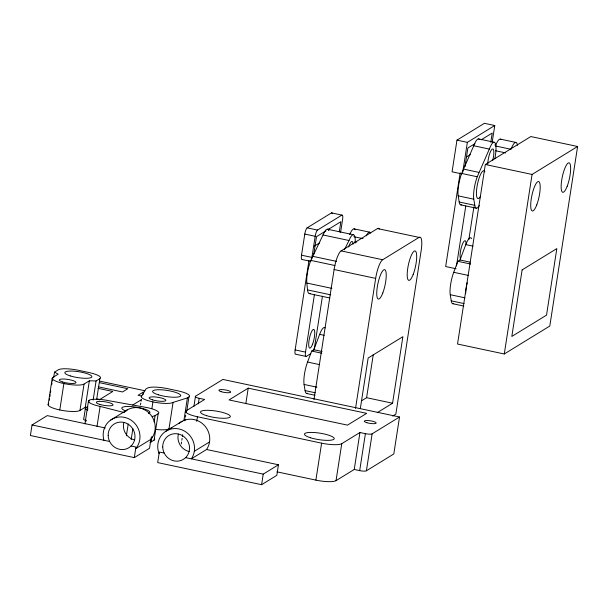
<?xml version="1.0" encoding="UTF-8"?>
<svg xmlns="http://www.w3.org/2000/svg" width="608" height="608" viewBox="0 0 608 608"><rect width="100%" height="100%" fill="white"/><g stroke="black" fill="none" stroke-linecap="round" stroke-linejoin="round"><path stroke-width="0.91" d="M105.328 427.964L47.257 415.614L32.034 424.962L30.4 435.526L134.307 457.619L149.53 448.271L151.164 437.714M48.116 404.746L52.204 378.343M49.339 400.201L49.62 398.377M49.902 396.56L50.183 394.736M50.464 392.92L50.745 391.096M51.733 384.727L52.014 382.903M52.296 381.079L52.858 377.439L58.186 374.171L54.515 372.126L53.671 377.591M87.795 407.261L85.272 407.2L79.944 410.468A16.424 3.58 8.8 0 1 59.789 409.959L63.878 383.557A16.424 3.58 8.8 0 1 52.858 377.439M79.944 410.468L84.033 384.074L89.361 380.798L96.079 380.965L99.887 378.632A16.424 3.58 8.8 0 0 88.867 372.514L78.478 370.302A16.424 3.58 8.8 0 0 58.322 369.793L54.515 372.126M85.272 407.2L89.361 380.798M87.81 406.82L85.394 408.302L83.76 418.866A5.472 1.193 8.8 0 0 86.062 420.569M84.922 423.943L88.449 401.181M85.781 421.739L86.04 420.082M87.567 410.187L87.826 408.538M88.844 401.934L89.102 400.284A16.424 3.58 8.8 0 1 109.258 400.794L147.144 407.596A16.424 3.58 8.8 0 1 158.164 413.714L154.075 440.116L151.027 441.986A16.424 3.58 8.8 0 1 149.94 442.442M93.123 400.087L96.079 380.965M96.642 399.57L99.887 378.632M97.022 426.436L100.122 406.402A16.424 3.58 8.8 0 1 89.102 400.284M126.388 435.814L128.22 423.981M131.161 439.652L132.848 428.731M140.494 404.882L140.775 403.066M141.056 401.242L141.337 399.418M143.002 394.645L143.412 392.008L138.084 395.284L141.732 396.059M134.307 457.619L135.941 447.062L131.07 446.029M151.901 408.5L152.92 401.896A16.424 3.58 8.8 0 1 141.9 395.778L145.844 389.067L147.364 388.132A16.424 3.58 8.8 0 1 167.519 388.641L177.908 390.853A16.424 3.58 8.8 0 1 188.928 396.971L186.816 410.628M151.027 441.986L151.878 436.521M154.128 421.952L155.116 415.583L158.164 413.714M156.499 429.506A16.424 3.58 8.8 0 0 168.986 428.807L173.075 402.405L187.408 397.906L188.928 396.971M183.882 420.66L187.408 397.906M181.275 443.908L181.556 442.054M181.845 440.207L182.134 438.36M182.415 436.514L182.704 434.667M184.847 420.804L185.136 418.958M185.425 417.111L185.706 415.256M186.139 412.49L186.42 410.636L204.615 399.464L199.166 398.308A5.472 1.193 8.8 0 1 195.487 396.264L193.914 406.433M198.307 403.849L199.166 398.308M196.726 421.382L197.44 416.761A16.424 3.58 8.8 0 1 186.42 410.636M245.822 403.636L248.216 388.155L366.67 413.349L347.48 425.129L229.034 399.935L248.216 388.155M261.592 484.69L263.226 474.134L278.449 464.778L276.815 475.342L261.592 484.69L157.685 462.597L159.319 452.033L164.19 453.066M310.886 261.372L302.229 259.532A5.472 1.33 -78 0 1 301.522 255.185L304.79 234.065A5.472 1.33 -78 0 1 307.131 227.848L331.497 212.891L341.886 215.103A5.472 1.33 -78 0 1 342.593 219.45L340.602 232.302M310.787 353.658L306.219 356.463L295.83 354.251A5.472 1.33 -78 0 1 295.131 349.904L308.978 260.452M311.744 258.81A5.472 1.33 -78 0 1 311.912 257.397L315.187 236.276A5.472 1.33 -78 0 1 317.52 230.06L341.886 215.103M313.781 254.22L316.502 236.656L325.934 230.873M306.219 356.463A5.472 1.33 -78 0 1 305.52 352.116L314.465 294.34M328.753 230.584L329.042 228.73M322.445 296.187L314.655 346.507A5.472 1.33 -78 0 1 313.629 350.512M339.287 231.868L340.86 221.7L328.29 229.421M313.971 399.562L334.104 269.542A16.424 3.99 -78 0 1 341.118 250.899L377.515 228.555L419.072 237.386A16.424 3.99 -78 0 1 421.192 250.428L395.846 414.116L392.654 416.077M315.886 480.122L321.609 443.164A16.424 3.58 8.8 0 0 341.764 443.673L359.959 432.501L365.408 433.664A5.472 1.193 8.8 0 0 372.126 433.831L399.532 417.004L393.809 453.963L366.404 470.797A5.472 1.193 8.8 0 1 359.685 470.622L354.236 469.467L336.042 480.639A16.424 3.58 8.8 0 1 315.886 480.122L276.967 471.846M336.042 480.639L341.764 443.673M355.536 408.401L375.66 278.38A16.424 3.99 -78 0 1 382.683 259.738L419.072 237.386M360.324 408.614L368.159 358.013L402.876 336.695L392.57 403.226L377.234 412.642M354.236 469.467L359.959 432.501M361.768 400.672L366.601 397.7L373.274 354.593M359.685 470.622L365.408 433.664M366.404 470.797L372.126 433.831M492.168 142.295L494.768 125.522L484.378 123.31L456.973 140.136L452.071 171.821L461.594 173.842M460.188 172.771L445.672 266.54L456.061 268.744M462.749 172.163L467.362 142.348L494.768 125.522M464.998 166.493L467.864 148.01L474.939 143.67M456.494 265.932L465.789 205.922M468.829 239.696L473.906 206.88M485.321 164.502L457.528 344.037L504.283 353.978L549.807 326.025L577.6 146.49L530.845 136.549L485.321 164.502L532.076 174.443L577.6 146.49M490.793 142.295L492.222 133.053L481.224 139.81M504.283 353.978L532.076 174.443M307.587 393.254A16.424 3.99 -78 0 1 305.079 390.602L304.076 384.454A16.424 3.99 -78 0 1 307.549 362.049L311.684 351.067L313.834 349.744L319.626 334.362A16.424 3.99 -78 0 1 325.189 327.925M461.708 204.66A16.424 3.99 -78 0 1 459.192 202L458.196 195.86A16.424 3.99 -78 0 1 461.662 173.455L473.746 145.76A16.424 3.99 -78 0 1 479.302 139.331M479.309 205.557A16.424 3.99 -78 0 1 474.78 205.314L473.784 199.173A16.424 3.99 -78 0 1 477.25 176.768L489.334 149.074A16.424 3.99 -78 0 1 495.155 143.024A16.424 3.99 -78 0 1 494.798 158.794M453.75 303.506A16.424 3.99 -78 0 1 451.242 300.846L450.247 294.705A16.424 3.99 -78 0 1 453.712 272.3L457.847 261.311L460.005 259.988L465.796 244.606A16.424 3.99 -78 0 1 471.648 238.617M310.255 293.33A16.424 3.99 -78 0 1 307.549 289.91L306.835 283.047A16.424 3.99 -78 0 1 310.832 260.391L323.023 234.977A16.424 3.99 -78 0 1 328.419 229.984M344.379 249.873L349 240.502A16.424 3.99 -78 0 1 355.186 243.086M314.252 246.179L319.755 242.797M466.397 157.046L470.326 154.637M99.096 399.889L112.799 391.476L97.956 388.322M132.688 405.034L141.55 399.593M110.747 420.022L127.566 409.693M195.487 396.264L222.893 379.438L399.532 417.004M165.292 431.627L182.119 421.291M194.317 451.296L209.54 441.948M278.449 464.778L206.56 449.494L191.33 458.842A19.16 18.111 58.4 0 0 178.098 428.777A19.16 18.111 58.4 0 0 159.068 453.629M168.986 428.807L171.676 427.964M500.255 139.103L515.842 142.416M478.58 138.898L494.16 142.219M494.813 144.902L495.794 145.107M495.421 145.966L511.009 149.279A16.424 3.99 -78 0 1 517.469 145.312M456.973 140.136L467.362 142.348M473.746 145.76L489.334 149.074M495.604 150.754L505.689 152.897M463.319 169.062L478.906 172.376M461.662 173.455L477.25 176.768M458.196 195.86L473.784 199.173M459.192 202L474.78 205.314M460.818 204.896L476.406 208.21M465.796 244.606L473.13 246.172M354.092 228.859L369.679 232.172M327.355 229.186L353.332 234.711M353.841 236.694L363.014 238.64M460.005 259.988L470.09 262.132M307.131 227.848L317.52 230.06M457.847 261.311L470.683 264.039M354.935 241.672L356.774 242.06M323.023 234.977L349 240.502M304.79 234.065L315.187 236.276M453.712 272.3L468.38 275.416M341.118 250.899L382.683 259.738M312.52 256.272L336.642 261.402M301.522 255.185L311.912 257.397M310.832 260.391L334.947 265.521M334.104 269.542L375.66 278.38M450.247 294.705L464.915 297.821M451.242 300.846L464.079 303.574M452.869 303.742L463.874 306.082M306.835 283.047L331.877 288.374M307.549 289.91L330.737 294.842M309.358 293.634L329.764 297.973M319.626 334.362L324.216 335.335M313.834 349.744L322.088 351.5M311.684 351.067L321.769 353.21M295.131 349.904L305.52 352.116M307.549 362.049L319.466 364.587M304.076 384.454L316.912 387.182M366.601 397.7L392.57 403.226M305.079 390.602L315.164 392.745M306.706 393.498L314.959 395.253M99.674 381.132L144.856 390.739M99.53 382.675L127.824 388.694L122.497 391.97L98.77 386.924M197.44 416.761L321.609 443.164M97.25 399.076L100.031 399.669M32.034 424.962L109.638 441.469M185.615 457.626L263.226 474.134M100.122 406.402L124.382 412.589M348.658 247.008A9.584 2.326 -78 0 1 353.073 244.15M87.263 409.876A5.472 1.193 8.8 0 1 85.394 408.302M179.041 423.426A19.16 18.111 58.4 0 1 203.475 424.506A19.16 18.111 58.4 0 1 206.56 449.494M189.27 451.546A13.961 13.194 58.4 0 1 178.349 434.059M124.496 411.829A19.16 18.111 58.4 0 1 149.591 413.562A19.16 18.111 58.4 0 1 150.921 439.31L135.69 448.658A19.16 18.111 58.4 0 0 125.332 417.559A19.16 18.111 58.4 0 0 103.922 440.253M134.725 439.941A13.961 13.194 58.4 0 1 123.796 422.461M126.137 411.069A14.235 3.108 8.8 0 1 124.777 406.661A14.235 3.108 8.8 0 1 143.412 408.69A14.235 3.108 8.8 0 1 148.42 413.493M154.432 438.459A16.424 3.58 8.8 0 1 154.075 440.116M155.116 415.583A16.424 3.58 8.8 0 1 152.342 416.381M84.033 384.074A16.424 3.58 8.8 0 1 63.878 383.557M59.789 409.959A16.424 3.58 8.8 0 1 48.777 403.841M173.075 402.405A16.424 3.58 8.8 0 1 152.92 401.896M331.497 212.891A5.472 1.33 -78 0 1 332.333 213.78M377.515 228.555A16.424 3.99 -78 0 1 379.339 229.034M465.629 293.702A16.424 3.99 -78 0 1 467.187 282.697M495.877 144.818A16.424 3.99 -78 0 1 500.984 139.528M480.518 196.3A14.235 3.458 -78 0 1 477.166 185.752A14.235 3.458 -78 0 1 484.895 171.973M487.806 164.213A9.584 2.326 -78 0 1 492.123 149.142A9.584 2.326 -78 0 1 492.7 160.466M460.59 259.061A9.584 2.326 -78 0 1 462.209 244.728A9.584 2.326 -78 0 1 466.108 244.401M366.267 235.76A16.424 3.99 -78 0 1 370.698 233.039M349.714 234.574A16.424 3.99 -78 0 1 355.118 229.725M522.12 269.914L511.822 336.444L546.531 315.134L556.829 248.596L522.12 269.914M310.627 437.798A15.056 3.283 8.8 0 0 334.157 438.908A15.056 3.283 8.8 0 0 313.257 432.463A15.056 3.283 8.8 0 0 310.627 437.798M206.728 415.705A15.056 3.283 8.8 0 0 230.257 416.814A15.056 3.283 8.8 0 0 209.357 410.362A15.056 3.283 8.8 0 0 206.728 415.705M221.289 391.727A6.019 1.315 8.8 0 0 230.706 392.175A6.019 1.315 8.8 0 0 222.346 389.599A6.019 1.315 8.8 0 0 221.289 391.727M366.875 422.704A6.019 1.315 8.8 0 0 376.185 423.077A6.019 1.315 8.8 0 0 367.68 420.523A6.019 1.315 8.8 0 0 366.875 422.704M162.724 446.964A13.961 13.194 58.4 0 0 183.023 459.564A13.961 13.194 58.4 0 0 182.643 435.754A13.961 13.194 58.4 0 0 162.724 446.964M108.171 435.358A13.961 13.194 58.4 0 0 128.478 447.967A13.961 13.194 58.4 0 0 128.098 424.156A13.961 13.194 58.4 0 0 108.171 435.358M99.773 404.396A8.489 1.854 8.8 0 0 113.035 405.019A8.489 1.854 8.8 0 0 101.255 401.386A8.489 1.854 8.8 0 0 99.773 404.396M70.414 375.957A13.688 2.987 8.8 0 0 91.808 376.968A13.688 2.987 8.8 0 0 72.808 371.108A13.688 2.987 8.8 0 0 70.414 375.957M62.73 382.037A8.489 1.854 8.8 0 0 75.992 382.668A8.489 1.854 8.8 0 0 64.212 379.035A8.489 1.854 8.8 0 0 62.73 382.037M158.384 394.812A14.235 3.108 8.8 0 0 180.629 395.869A14.235 3.108 8.8 0 0 160.862 389.774A14.235 3.108 8.8 0 0 158.384 394.812M152.578 399.889A8.489 1.854 8.8 0 0 165.84 400.512A8.489 1.854 8.8 0 0 154.052 396.88A8.489 1.854 8.8 0 0 152.578 399.889M312.542 344.257A9.584 2.326 -78 0 0 313.827 329.414A9.584 2.326 -78 0 0 308.788 342.578A9.584 2.326 -78 0 0 312.542 344.257M382.782 293.01A15.056 3.656 -78 0 0 384.803 269.694A15.056 3.656 -78 0 0 376.884 290.373A15.056 3.656 -78 0 0 382.782 293.01M413.235 274.314A15.056 3.656 -78 0 0 415.256 250.99A15.056 3.656 -78 0 0 407.337 271.677A15.056 3.656 -78 0 0 413.235 274.314M536.742 204.919A15.056 3.656 -78 0 0 538.764 181.594A15.056 3.656 -78 0 0 530.845 202.282A15.056 3.656 -78 0 0 536.742 204.919M567.196 186.223A15.056 3.656 -78 0 0 569.21 162.898A15.056 3.656 -78 0 0 561.29 183.578A15.056 3.656 -78 0 0 567.196 186.223"/></g></svg>
